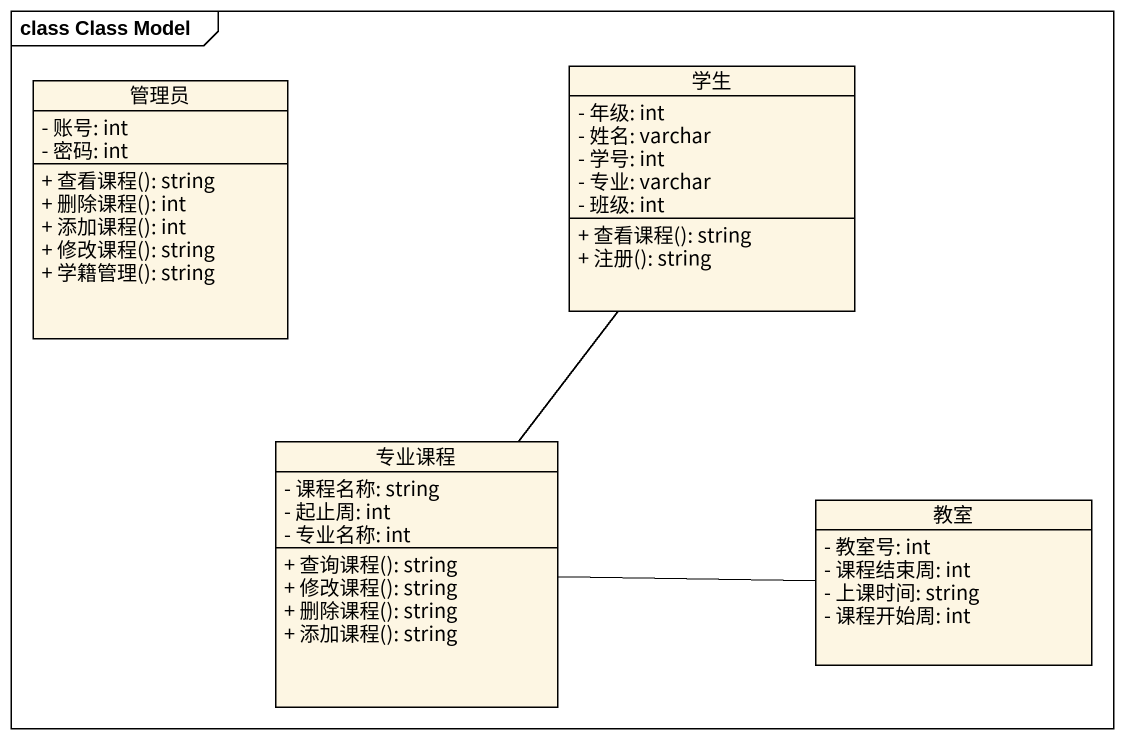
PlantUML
@startuml
mainframe class Class Model
hide circle
hide empty members
skinparam classAttributeIconSize 0
class 学生 {
  - 年级: int
  - 姓名: varchar
  - 学号: int
  - 专业: varchar
  - 班级: int
  + 查看课程(): string
  + 注册(): string
}
class 管理员 {
  - 账号: int
  - 密码: int
  + 查看课程(): string
  + 删除课程(): int
  + 添加课程(): int
  + 修改课程(): string
  + 学籍管理(): string
}
class 专业课程 {
  - 课程名称: string
  - 起止周: int
  - 专业名称: int
  + 查询课程(): string
  + 修改课程(): string
  + 删除课程(): string
  + 添加课程(): string
}
class 教室 {
  - 教室号: int
  - 课程结束周: int
  - 上课时间: string
  - 课程开始周: int
}
学生 -- 专业课程
教室 -left- 专业课程
@enduml
